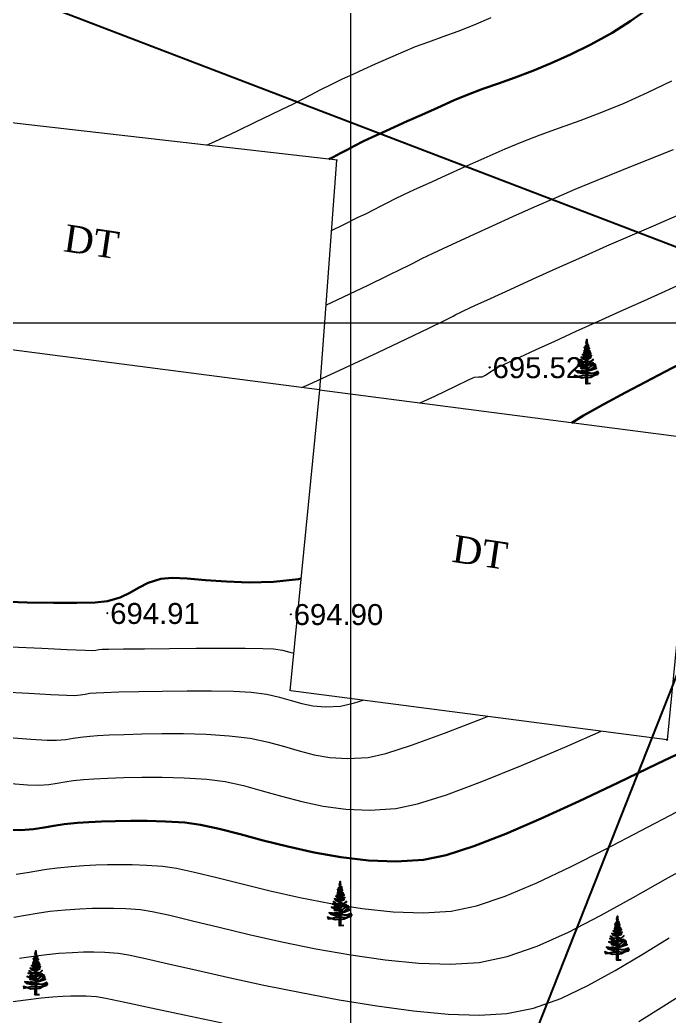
# Model space of a CAD drawing. Header units: feet. Extents: x 3381 to 1374491, y 675186 to 8751562.
# Drawn here: x 686647.54 to 686678.51, y 4376163.09 to 4376210.62 of the extents above; entities that cross this region are included whole.
import ezdxf

# ---------------------------------------------------------------- set-up
doc = ezdxf.new("R2010")
doc.units = ezdxf.units.FT
doc.header["$MEASUREMENT"] = 0
doc.header["$PDMODE"] = 34
doc.header["$PDSIZE"] = 0.01
doc.layers.get('0').update_dxf_attribs({"linetype": 'CONTINUOUS'})
for name, color, linetype in [('0_Point_Height', 2, 'CONTINUOUS'), ('0_Point_Point', 7, 'CONTINUOUS'), ('Aqaclar', 3, 'CONTINUOUS'), ('Yazilar', 7, 'CONTINUOUS')]:
    doc.layers.add(name, color=color, linetype=linetype)
for name, color, linetype, lineweight in [('ANA HORIZONTAL', 24, 'CONTINUOUS', 30), ('das tikili', 5, 'CONTINUOUS', 0), ('HORIZANTAL', 24, 'CONTINUOUS', 13), ('km setka', 170, 'CONTINUOUS', 15)]:
    doc.layers.add(name, color=color, linetype=linetype, lineweight=lineweight)
doc.styles.get("Standard").update_dxf_attribs({"font": 'arial.ttf', "height": 2.5})

msp = doc.modelspace()

# ---------------------------------------------------------------- linework, layer by layer
msp.add_lwpolyline([(686561.888, 4376144.109), (686604.888, 4376228.109), (686685.888, 4376197.109), (686653.888, 4376116.109)], close=True)
at = {"linetype": 'Continuous'}
msp.add_open_spline([(686613.86, 4376350.079), (686615.681, 4376346.609), (686621.987, 4376334.591), (686631.884, 4376316.609), (686645.879, 4376297.345), (686656.65, 4376277.147), (686667.613, 4376259.262), (686676.741, 4376241.858), (686690.156, 4376223.337), (686706.755, 4376209.048), (686718.29, 4376194.211), (686726.22, 4376183.729), (686737.538, 4376171.81), (686745.787, 4376161.118), (686750.231, 4376155.358)], degree=3, knots=[0, 0, 0, 0, 11.75951, 40.72321, 61.46233, 83.054979, 109.290717, 124.392744, 141.962718, 177.533008, 189.558821, 198.276488, 216.955448, 238.768866, 238.768866, 238.768866, 238.768866], dxfattribs=at)
at = {"layer": '0_Point_Point'}
for p in [(686669.955, 4376194.044, 695.524), (686651.71, 4376182.313, 694.915), (686660.466, 4376182.261, 694.896), (686678.416, 4376176.273)]:
    msp.add_point(p, dxfattribs=at)
at = {"layer": 'ANA HORIZONTAL', "color": 16, "lineweight": 30}
for points, elevation in [([(686662.279, 4376203.981), (686662.479, 4376204.077), (686662.829, 4376204.258), (686663.147, 4376204.427), (686663.495, 4376204.611), (686663.94, 4376204.831), (686664.348, 4376205.024), (686664.833, 4376205.251), (686665.392, 4376205.507), (686666.018, 4376205.792), (686666.708, 4376206.102), (686667.456, 4376206.436), (686668.256, 4376206.79), (686668.919, 4376207.064), (686669.626, 4376207.329), (686670.375, 4376207.597), (686671.168, 4376207.882), (686672.005, 4376208.197), (686672.887, 4376208.555), (686673.813, 4376208.969), (686674.784, 4376209.451), (686675.8, 4376210.015), (686676.697, 4376210.587), (686677.796, 4376211.355)], 697.5), ([(686673.879, 4376191.404), (686674.435, 4376191.741), (686675.432, 4376192.297), (686676.436, 4376192.843), (686677.408, 4376193.361), (686678.31, 4376193.832), (686679.101, 4376194.24)], 695), ([(686646.586, 4376182.868), (686647.887, 4376182.83), (686649.137, 4376182.805), (686650.248, 4376182.8), (686651.134, 4376182.823), (686651.711, 4376182.88), (686652.315, 4376183.054), (686652.777, 4376183.281), (686653.191, 4376183.528), (686653.652, 4376183.762), (686654.256, 4376183.951), (686654.797, 4376183.997), (686655.518, 4376183.966), (686656.391, 4376183.895), (686657.387, 4376183.82), (686658.477, 4376183.778), (686659.635, 4376183.805), (686660.831, 4376183.938), (686660.948, 4376183.964)], 695), ([(686647.044, 4376171.971), (686647.561, 4376171.958), (686648.192, 4376172.007), (686648.692, 4376172.08), (686649.148, 4376172.162), (686649.648, 4376172.24), (686650.28, 4376172.3), (686650.827, 4376172.334), (686651.431, 4376172.367), (686652.095, 4376172.393), (686652.822, 4376172.406), (686653.614, 4376172.401), (686654.476, 4376172.373), (686655.409, 4376172.316), (686656.161, 4376172.211), (686657.047, 4376172.016), (686658.049, 4376171.761), (686659.149, 4376171.47), (686660.329, 4376171.173), (686661.571, 4376170.897), (686662.858, 4376170.668), (686664.17, 4376170.514), (686665.49, 4376170.463), (686666.801, 4376170.541), (686667.872, 4376170.765), (686669.197, 4376171.192), (686670.728, 4376171.788), (686672.417, 4376172.514), (686674.216, 4376173.336), (686676.076, 4376174.215), (686677.95, 4376175.117), (686679.789, 4376176.004)], 692.5)]:
    msp.add_lwpolyline(points, dxfattribs=dict(at, elevation=elevation))
at = {"layer": 'Aqaclar', "color": 3}
for points in [[(686674.771, 4376193.267), (686674.559, 4376193.26), (686674.563, 4376193.554), (686674.355, 4376193.531), (686674.146, 4376193.606), (686673.995, 4376193.66), (686674.146, 4376193.606), (686674.02, 4376193.579), (686674.146, 4376193.606), (686674.399, 4376193.66), (686674.564, 4376193.667), (686674.563, 4376193.554), (686674.608, 4376193.559), (686674.612, 4376193.262), (686674.608, 4376193.559), (686674.785, 4376193.579), (686674.951, 4376193.673), (686675.119, 4376193.717), (686674.951, 4376193.673), (686675.145, 4376193.782), (686674.951, 4376193.673), (686674.81, 4376193.636), (686674.607, 4376193.666), (686674.608, 4376193.559), (686674.607, 4376193.666), (686674.589, 4376193.668), (686674.564, 4376193.667), (686674.566, 4376193.79), (686674.564, 4376193.79), (686674.393, 4376193.749), (686674.134, 4376193.822), (686674.393, 4376193.749), (686674.564, 4376193.79), (686674.566, 4376193.79), (686674.567, 4376193.836), (686674.557, 4376193.838), (686674.343, 4376193.887), (686674.472, 4376193.858), (686674.399, 4376193.846), (686674.071, 4376193.879), (686674.399, 4376193.846), (686674.472, 4376193.858), (686674.567, 4376193.872), (686674.567, 4376193.836), (686674.567, 4376193.872), (686674.604, 4376193.878), (686674.607, 4376193.666), (686674.605, 4376193.79), (686674.608, 4376193.79), (686674.911, 4376193.757), (686675.113, 4376193.846), (686674.911, 4376193.757), (686674.605, 4376193.79), (686674.604, 4376193.878), (686674.715, 4376193.895), (686675.012, 4376194.106), (686674.75, 4376193.92), (686674.772, 4376193.911), (686675.056, 4376194.008), (686674.772, 4376193.911), (686674.665, 4376193.952), (686674.603, 4376193.961), (686674.604, 4376193.878), (686674.603, 4376193.961), (686674.568, 4376193.967), (686674.567, 4376193.872), (686674.568, 4376193.967), (686674.305, 4376194.008), (686674.568, 4376193.967), (686674.569, 4376194.016), (686674.5, 4376194.016), (686674.178, 4376194.138), (686674.5, 4376194.016), (686674.569, 4376194.016), (686674.57, 4376194.119), (686674.481, 4376194.081), (686674.273, 4376194.13), (686674.481, 4376194.081), (686674.601, 4376194.132), (686674.603, 4376194.016), (686674.569, 4376194.016), (686674.603, 4376194.016), (686674.603, 4376193.961), (686674.603, 4376194.016), (686674.684, 4376194.016), (686674.882, 4376194.149), (686674.974, 4376194.211), (686674.882, 4376194.149), (686674.905, 4376194.146), (686674.999, 4376194.162), (686674.905, 4376194.146), (686674.747, 4376194.17), (686674.719, 4376194.183), (686674.601, 4376194.132), (686674.719, 4376194.183), (686674.898, 4376194.259), (686674.719, 4376194.183), (686674.658, 4376194.211), (686674.766, 4376194.235), (686674.658, 4376194.211), (686674.589, 4376194.243), (686674.6, 4376194.238), (686674.6, 4376194.198), (686674.658, 4376194.211), (686674.6, 4376194.198), (686674.601, 4376194.132), (686674.6, 4376194.198), (686674.571, 4376194.192), (686674.57, 4376194.119), (686674.571, 4376194.192), (686674.475, 4376194.17), (686674.298, 4376194.178), (686674.475, 4376194.17), (686674.571, 4376194.192), (686674.572, 4376194.283), (686674.627, 4376194.276), (686674.599, 4376194.279), (686674.6, 4376194.238), (686674.599, 4376194.279), (686674.572, 4376194.283), (686674.399, 4376194.308), (686674.267, 4376194.413), (686674.399, 4376194.308), (686674.463, 4376194.299), (686674.399, 4376194.259), (686674.229, 4376194.3), (686674.399, 4376194.259), (686674.463, 4376194.299), (686674.573, 4376194.367), (686674.572, 4376194.283), (686674.599, 4376194.279), (686674.599, 4376194.343), (686674.759, 4376194.3), (686674.898, 4376194.421), (686674.759, 4376194.3), (686674.599, 4376194.343), (686674.597, 4376194.424), (686674.785, 4376194.51), (686674.557, 4376194.405), (686674.374, 4376194.47), (686674.557, 4376194.405), (686674.574, 4376194.413), (686674.573, 4376194.367), (686674.575, 4376194.525), (686674.557, 4376194.519), (686674.469, 4376194.51), (686674.324, 4376194.535), (686674.469, 4376194.51), (686674.557, 4376194.519), (686674.575, 4376194.525), (686674.596, 4376194.532), (686674.597, 4376194.424), (686674.596, 4376194.532), (686674.816, 4376194.608), (686674.71, 4376194.571), (686674.785, 4376194.567), (686674.633, 4376194.575), (686674.519, 4376194.632), (686674.576, 4376194.604), (686674.575, 4376194.525), (686674.596, 4376194.532), (686674.595, 4376194.626), (686674.469, 4376194.591), (686674.38, 4376194.664), (686674.469, 4376194.591), (686674.576, 4376194.621), (686674.576, 4376194.604), (686674.576, 4376194.621), (686674.677, 4376194.648), (686674.778, 4376194.729), (686674.677, 4376194.648), (686674.595, 4376194.626), (686674.594, 4376194.667), (686674.627, 4376194.664), (686674.753, 4376194.778), (686674.627, 4376194.664), (686674.594, 4376194.667), (686674.577, 4376194.669), (686674.576, 4376194.621), (686674.577, 4376194.669), (686674.437, 4376194.68), (686674.577, 4376194.669), (686674.577, 4376194.684), (686674.45, 4376194.77), (686674.577, 4376194.684), (686674.579, 4376194.796), (686674.583, 4376194.794), (686674.469, 4376194.842), (686674.583, 4376194.794), (686674.69, 4376194.859), (686674.593, 4376194.8), (686674.594, 4376194.667), (686674.594, 4376194.734), (686674.734, 4376194.826), (686674.594, 4376194.734), (686674.592, 4376194.87), (686674.652, 4376194.883), (686674.709, 4376194.948), (686674.652, 4376194.883), (686674.592, 4376194.87), (686674.579, 4376194.867), (686674.579, 4376194.796), (686674.579, 4376194.867), (686674.538, 4376194.859), (686674.488, 4376194.923), (686674.538, 4376194.859), (686674.579, 4376194.867), (686674.581, 4376194.961), (686674.469, 4376194.988), (686674.601, 4376194.956), (686674.69, 4376195.004), (686674.601, 4376194.956), (686674.591, 4376194.958), (686674.592, 4376194.87), (686674.591, 4376194.958), (686674.59, 4376195.003), (686674.671, 4376195.045), (686674.59, 4376195.003), (686674.589, 4376195.075), (686674.62, 4376195.069), (686674.589, 4376195.075), (686674.538, 4376195.085), (686674.582, 4376195.077), (686674.581, 4376194.961), (686674.581, 4376195.005), (686674.538, 4376195.012), (686674.581, 4376195.005), (686674.582, 4376195.035), (686674.507, 4376195.061), (686674.582, 4376195.035), (686674.582, 4376195.077), (686674.583, 4376195.116), (686674.557, 4376195.126), (686674.589, 4376195.114), (686674.62, 4376195.102), (686674.646, 4376195.069), (686674.632, 4376195.086), (686674.665, 4376195.11), (686674.62, 4376195.077), (686674.632, 4376195.086), (686674.62, 4376195.102), (686674.589, 4376195.114), (686674.589, 4376195.075), (686674.589, 4376195.114), (686674.588, 4376195.176), (686674.627, 4376195.207), (686674.593, 4376195.18), (686674.614, 4376195.166), (686674.593, 4376195.18), (686674.583, 4376195.186), (686674.538, 4376195.215), (686674.583, 4376195.186), (686674.584, 4376195.246), (686674.557, 4376195.28), (686674.584, 4376195.246), (686674.586, 4376195.368), (686674.588, 4376195.183), (686674.588, 4376195.176), (686674.588, 4376195.183), (686674.583, 4376195.186), (686674.583, 4376195.172), (686674.588, 4376195.176), (686674.576, 4376195.166), (686674.583, 4376195.172), (686674.583, 4376195.116)], [(686662.997, 4376167.407), (686662.786, 4376167.4), (686662.789, 4376167.694), (686662.581, 4376167.671), (686662.372, 4376167.746), (686662.221, 4376167.8), (686662.372, 4376167.746), (686662.247, 4376167.719), (686662.372, 4376167.746), (686662.626, 4376167.8), (686662.791, 4376167.807), (686662.789, 4376167.694), (686662.835, 4376167.699), (686662.838, 4376167.402), (686662.835, 4376167.699), (686663.011, 4376167.719), (686663.178, 4376167.813), (686663.346, 4376167.857), (686663.178, 4376167.813), (686663.371, 4376167.922), (686663.178, 4376167.813), (686663.036, 4376167.776), (686662.833, 4376167.806), (686662.835, 4376167.699), (686662.833, 4376167.806), (686662.815, 4376167.808), (686662.791, 4376167.807), (686662.792, 4376167.93), (686662.79, 4376167.93), (686662.619, 4376167.889), (686662.36, 4376167.962), (686662.619, 4376167.889), (686662.79, 4376167.93), (686662.792, 4376167.93), (686662.793, 4376167.976), (686662.784, 4376167.978), (686662.569, 4376168.027), (686662.698, 4376167.998), (686662.626, 4376167.987), (686662.297, 4376168.019), (686662.626, 4376167.987), (686662.698, 4376167.998), (686662.793, 4376168.012), (686662.793, 4376167.976), (686662.793, 4376168.012), (686662.831, 4376168.018), (686662.833, 4376167.806), (686662.832, 4376167.93), (686662.834, 4376167.93), (686663.137, 4376167.897), (686663.339, 4376167.987), (686663.137, 4376167.897), (686662.832, 4376167.93), (686662.831, 4376168.018), (686662.942, 4376168.035), (686663.238, 4376168.246), (686662.976, 4376168.06), (686662.998, 4376168.051), (686663.283, 4376168.148), (686662.998, 4376168.051), (686662.891, 4376168.092), (686662.83, 4376168.101), (686662.831, 4376168.018), (686662.83, 4376168.101), (686662.795, 4376168.107), (686662.793, 4376168.012), (686662.795, 4376168.107), (686662.531, 4376168.148), (686662.795, 4376168.107), (686662.795, 4376168.157), (686662.727, 4376168.157), (686662.405, 4376168.278), (686662.727, 4376168.157), (686662.795, 4376168.157), (686662.796, 4376168.259), (686662.708, 4376168.221), (686662.499, 4376168.27), (686662.708, 4376168.221), (686662.828, 4376168.273), (686662.829, 4376168.157), (686662.795, 4376168.157), (686662.829, 4376168.157), (686662.83, 4376168.101), (686662.829, 4376168.157), (686662.91, 4376168.157), (686663.109, 4376168.29), (686663.201, 4376168.351), (686663.109, 4376168.29), (686663.131, 4376168.286), (686663.226, 4376168.302), (686663.131, 4376168.286), (686662.973, 4376168.31), (686662.946, 4376168.323), (686662.828, 4376168.273), (686662.946, 4376168.323), (686663.125, 4376168.4), (686662.946, 4376168.323), (686662.885, 4376168.351), (686662.992, 4376168.375), (686662.885, 4376168.351), (686662.815, 4376168.383), (686662.826, 4376168.378), (686662.827, 4376168.338), (686662.885, 4376168.351), (686662.827, 4376168.338), (686662.828, 4376168.273), (686662.827, 4376168.338), (686662.797, 4376168.332), (686662.796, 4376168.259), (686662.797, 4376168.332), (686662.702, 4376168.31), (686662.525, 4376168.319), (686662.702, 4376168.31), (686662.797, 4376168.332), (686662.798, 4376168.424), (686662.853, 4376168.416), (686662.826, 4376168.42), (686662.826, 4376168.378), (686662.826, 4376168.42), (686662.798, 4376168.424), (686662.626, 4376168.448), (686662.493, 4376168.553), (686662.626, 4376168.448), (686662.69, 4376168.439), (686662.626, 4376168.4), (686662.455, 4376168.44), (686662.626, 4376168.4), (686662.69, 4376168.439), (686662.8, 4376168.507), (686662.798, 4376168.424), (686662.826, 4376168.42), (686662.825, 4376168.483), (686662.986, 4376168.44), (686663.125, 4376168.561), (686662.986, 4376168.44), (686662.825, 4376168.483), (686662.824, 4376168.564), (686663.011, 4376168.651), (686662.784, 4376168.545), (686662.6, 4376168.61), (686662.784, 4376168.545), (686662.8, 4376168.553), (686662.8, 4376168.507), (686662.802, 4376168.665), (686662.784, 4376168.659), (686662.695, 4376168.651), (686662.55, 4376168.675), (686662.695, 4376168.651), (686662.784, 4376168.659), (686662.802, 4376168.665), (686662.823, 4376168.672), (686662.824, 4376168.564), (686662.823, 4376168.672), (686663.043, 4376168.748), (686662.936, 4376168.711), (686663.011, 4376168.707), (686662.859, 4376168.715), (686662.746, 4376168.772), (686662.803, 4376168.744), (686662.802, 4376168.665), (686662.823, 4376168.672), (686662.821, 4376168.766), (686662.695, 4376168.732), (686662.607, 4376168.804), (686662.695, 4376168.732), (686662.803, 4376168.761), (686662.803, 4376168.744), (686662.803, 4376168.761), (686662.904, 4376168.788), (686663.005, 4376168.869), (686662.904, 4376168.788), (686662.821, 4376168.766), (686662.821, 4376168.807), (686662.853, 4376168.804), (686662.979, 4376168.918), (686662.853, 4376168.804), (686662.821, 4376168.807), (686662.803, 4376168.809), (686662.803, 4376168.761), (686662.803, 4376168.809), (686662.664, 4376168.821), (686662.803, 4376168.809), (686662.803, 4376168.824), (686662.676, 4376168.91), (686662.803, 4376168.824), (686662.805, 4376168.936), (686662.809, 4376168.934), (686662.695, 4376168.983), (686662.809, 4376168.934), (686662.916, 4376168.999), (686662.819, 4376168.94), (686662.821, 4376168.807), (686662.82, 4376168.874), (686662.96, 4376168.966), (686662.82, 4376168.874), (686662.818, 4376169.01), (686662.878, 4376169.023), (686662.935, 4376169.088), (686662.878, 4376169.023), (686662.818, 4376169.01), (686662.806, 4376169.008), (686662.805, 4376168.936), (686662.806, 4376169.008), (686662.765, 4376168.999), (686662.714, 4376169.064), (686662.765, 4376168.999), (686662.806, 4376169.008), (686662.807, 4376169.101), (686662.695, 4376169.128), (686662.828, 4376169.096), (686662.916, 4376169.145), (686662.828, 4376169.096), (686662.817, 4376169.099), (686662.818, 4376169.01), (686662.817, 4376169.099), (686662.817, 4376169.143), (686662.897, 4376169.185), (686662.817, 4376169.143), (686662.816, 4376169.215), (686662.847, 4376169.209), (686662.816, 4376169.215), (686662.765, 4376169.226), (686662.808, 4376169.217), (686662.807, 4376169.101), (686662.808, 4376169.145), (686662.765, 4376169.153), (686662.808, 4376169.145), (686662.808, 4376169.175), (686662.733, 4376169.201), (686662.808, 4376169.175), (686662.808, 4376169.217), (686662.809, 4376169.256), (686662.784, 4376169.266), (686662.815, 4376169.254), (686662.847, 4376169.242), (686662.872, 4376169.209), (686662.859, 4376169.226), (686662.891, 4376169.25), (686662.847, 4376169.217), (686662.859, 4376169.226), (686662.847, 4376169.242), (686662.815, 4376169.254), (686662.816, 4376169.215), (686662.815, 4376169.254), (686662.814, 4376169.316), (686662.853, 4376169.347), (686662.819, 4376169.32), (686662.84, 4376169.307), (686662.819, 4376169.32), (686662.81, 4376169.326), (686662.765, 4376169.355), (686662.81, 4376169.326), (686662.811, 4376169.386), (686662.784, 4376169.42), (686662.811, 4376169.386), (686662.812, 4376169.509), (686662.814, 4376169.323), (686662.814, 4376169.316), (686662.814, 4376169.323), (686662.81, 4376169.326), (686662.81, 4376169.312), (686662.814, 4376169.316), (686662.803, 4376169.307), (686662.81, 4376169.312), (686662.809, 4376169.256)], [(686676.23, 4376165.755), (686676.019, 4376165.748), (686676.022, 4376166.042), (686675.814, 4376166.019), (686675.605, 4376166.094), (686675.454, 4376166.148), (686675.605, 4376166.094), (686675.48, 4376166.067), (686675.605, 4376166.094), (686675.859, 4376166.148), (686676.024, 4376166.155), (686676.022, 4376166.042), (686676.068, 4376166.047), (686676.071, 4376165.75), (686676.068, 4376166.047), (686676.244, 4376166.067), (686676.411, 4376166.161), (686676.579, 4376166.205), (686676.411, 4376166.161), (686676.604, 4376166.27), (686676.411, 4376166.161), (686676.269, 4376166.124), (686676.066, 4376166.154), (686676.068, 4376166.047), (686676.066, 4376166.154), (686676.048, 4376166.156), (686676.024, 4376166.155), (686676.025, 4376166.278), (686676.023, 4376166.278), (686675.852, 4376166.237), (686675.593, 4376166.31), (686675.852, 4376166.237), (686676.023, 4376166.278), (686676.025, 4376166.278), (686676.026, 4376166.324), (686676.017, 4376166.326), (686675.802, 4376166.375), (686675.931, 4376166.346), (686675.859, 4376166.334), (686675.53, 4376166.367), (686675.859, 4376166.334), (686675.931, 4376166.346), (686676.026, 4376166.36), (686676.026, 4376166.324), (686676.026, 4376166.36), (686676.064, 4376166.366), (686676.066, 4376166.154), (686676.065, 4376166.278), (686676.067, 4376166.278), (686676.37, 4376166.245), (686676.572, 4376166.334), (686676.37, 4376166.245), (686676.065, 4376166.278), (686676.064, 4376166.366), (686676.174, 4376166.383), (686676.471, 4376166.594), (686676.209, 4376166.408), (686676.231, 4376166.399), (686676.516, 4376166.496), (686676.231, 4376166.399), (686676.124, 4376166.44), (686676.063, 4376166.449), (686676.064, 4376166.366), (686676.063, 4376166.449), (686676.027, 4376166.455), (686676.026, 4376166.36), (686676.027, 4376166.455), (686675.764, 4376166.496), (686676.027, 4376166.455), (686676.028, 4376166.505), (686675.96, 4376166.505), (686675.638, 4376166.626), (686675.96, 4376166.505), (686676.028, 4376166.505), (686676.029, 4376166.607), (686675.941, 4376166.569), (686675.732, 4376166.618), (686675.941, 4376166.569), (686676.06, 4376166.62), (686676.062, 4376166.505), (686676.028, 4376166.505), (686676.062, 4376166.505), (686676.063, 4376166.449), (686676.062, 4376166.505), (686676.143, 4376166.505), (686676.342, 4376166.637), (686676.433, 4376166.699), (686676.342, 4376166.637), (686676.364, 4376166.634), (686676.459, 4376166.65), (686676.364, 4376166.634), (686676.206, 4376166.658), (686676.179, 4376166.671), (686676.06, 4376166.62), (686676.179, 4376166.671), (686676.358, 4376166.747), (686676.179, 4376166.671), (686676.118, 4376166.699), (686676.225, 4376166.723), (686676.118, 4376166.699), (686676.048, 4376166.731), (686676.059, 4376166.726), (686676.06, 4376166.686), (686676.118, 4376166.699), (686676.06, 4376166.686), (686676.06, 4376166.62), (686676.06, 4376166.686), (686676.03, 4376166.68), (686676.029, 4376166.607), (686676.03, 4376166.68), (686675.934, 4376166.658), (686675.758, 4376166.666), (686675.934, 4376166.658), (686676.03, 4376166.68), (686676.031, 4376166.771), (686676.086, 4376166.764), (686676.059, 4376166.768), (686676.059, 4376166.726), (686676.059, 4376166.768), (686676.031, 4376166.771), (686675.859, 4376166.796), (686675.726, 4376166.901), (686675.859, 4376166.796), (686675.923, 4376166.787), (686675.859, 4376166.747), (686675.688, 4376166.788), (686675.859, 4376166.747), (686675.923, 4376166.787), (686676.032, 4376166.855), (686676.031, 4376166.771), (686676.059, 4376166.768), (686676.058, 4376166.831), (686676.219, 4376166.788), (686676.358, 4376166.909), (686676.219, 4376166.788), (686676.058, 4376166.831), (686676.057, 4376166.912), (686676.244, 4376166.998), (686676.017, 4376166.893), (686675.833, 4376166.958), (686676.017, 4376166.893), (686676.033, 4376166.901), (686676.032, 4376166.855), (686676.034, 4376167.013), (686676.017, 4376167.007), (686675.928, 4376166.998), (686675.783, 4376167.023), (686675.928, 4376166.998), (686676.017, 4376167.007), (686676.034, 4376167.013), (686676.055, 4376167.02), (686676.057, 4376166.912), (686676.055, 4376167.02), (686676.276, 4376167.096), (686676.169, 4376167.059), (686676.244, 4376167.055), (686676.092, 4376167.063), (686675.979, 4376167.12), (686676.036, 4376167.092), (686676.034, 4376167.013), (686676.055, 4376167.02), (686676.054, 4376167.114), (686675.928, 4376167.079), (686675.84, 4376167.152), (686675.928, 4376167.079), (686676.036, 4376167.109), (686676.036, 4376167.092), (686676.036, 4376167.109), (686676.137, 4376167.136), (686676.238, 4376167.217), (686676.137, 4376167.136), (686676.054, 4376167.114), (686676.054, 4376167.155), (686676.086, 4376167.152), (686676.212, 4376167.266), (686676.086, 4376167.152), (686676.054, 4376167.155), (686676.036, 4376167.157), (686676.036, 4376167.109), (686676.036, 4376167.157), (686675.897, 4376167.169), (686676.036, 4376167.157), (686676.036, 4376167.172), (686675.909, 4376167.258), (686676.036, 4376167.172), (686676.038, 4376167.284), (686676.042, 4376167.282), (686675.928, 4376167.331), (686676.042, 4376167.282), (686676.149, 4376167.347), (686676.052, 4376167.288), (686676.054, 4376167.155), (686676.053, 4376167.222), (686676.193, 4376167.314), (686676.053, 4376167.222), (686676.051, 4376167.358), (686676.111, 4376167.371), (686676.168, 4376167.436), (686676.111, 4376167.371), (686676.051, 4376167.358), (686676.039, 4376167.355), (686676.038, 4376167.284), (686676.039, 4376167.355), (686675.998, 4376167.347), (686675.947, 4376167.411), (686675.998, 4376167.347), (686676.039, 4376167.355), (686676.04, 4376167.449), (686675.928, 4376167.476), (686676.061, 4376167.444), (686676.149, 4376167.492), (686676.061, 4376167.444), (686676.05, 4376167.446), (686676.051, 4376167.358), (686676.05, 4376167.446), (686676.05, 4376167.491), (686676.13, 4376167.533), (686676.05, 4376167.491), (686676.049, 4376167.563), (686676.08, 4376167.557), (686676.049, 4376167.563), (686675.998, 4376167.573), (686676.041, 4376167.565), (686676.04, 4376167.449), (686676.04, 4376167.493), (686675.998, 4376167.501), (686676.04, 4376167.493), (686676.041, 4376167.523), (686675.966, 4376167.549), (686676.041, 4376167.523), (686676.041, 4376167.565), (686676.042, 4376167.604), (686676.017, 4376167.614), (686676.048, 4376167.602), (686676.08, 4376167.59), (686676.105, 4376167.557), (686676.092, 4376167.574), (686676.124, 4376167.598), (686676.08, 4376167.565), (686676.092, 4376167.574), (686676.08, 4376167.59), (686676.048, 4376167.602), (686676.049, 4376167.563), (686676.048, 4376167.602), (686676.047, 4376167.664), (686676.086, 4376167.695), (686676.052, 4376167.668), (686676.073, 4376167.654), (686676.052, 4376167.668), (686676.043, 4376167.674), (686675.998, 4376167.703), (686676.043, 4376167.674), (686676.043, 4376167.734), (686676.017, 4376167.768), (686676.043, 4376167.734), (686676.045, 4376167.857), (686676.047, 4376167.671), (686676.047, 4376167.664), (686676.047, 4376167.671), (686676.043, 4376167.674), (686676.043, 4376167.66), (686676.047, 4376167.664), (686676.036, 4376167.654), (686676.043, 4376167.66), (686676.042, 4376167.604)], [(686648.478, 4376164.103), (686648.266, 4376164.096), (686648.27, 4376164.39), (686648.062, 4376164.367), (686647.853, 4376164.442), (686647.702, 4376164.496), (686647.853, 4376164.442), (686647.727, 4376164.415), (686647.853, 4376164.442), (686648.106, 4376164.496), (686648.271, 4376164.503), (686648.27, 4376164.39), (686648.315, 4376164.395), (686648.319, 4376164.098), (686648.315, 4376164.395), (686648.492, 4376164.415), (686648.658, 4376164.509), (686648.826, 4376164.553), (686648.658, 4376164.509), (686648.852, 4376164.618), (686648.658, 4376164.509), (686648.517, 4376164.472), (686648.314, 4376164.502), (686648.315, 4376164.395), (686648.314, 4376164.502), (686648.296, 4376164.504), (686648.271, 4376164.503), (686648.273, 4376164.626), (686648.271, 4376164.626), (686648.1, 4376164.585), (686647.841, 4376164.658), (686648.1, 4376164.585), (686648.271, 4376164.626), (686648.273, 4376164.626), (686648.274, 4376164.672), (686648.264, 4376164.674), (686648.05, 4376164.723), (686648.179, 4376164.694), (686648.106, 4376164.682), (686647.778, 4376164.715), (686648.106, 4376164.682), (686648.179, 4376164.694), (686648.274, 4376164.708), (686648.274, 4376164.672), (686648.274, 4376164.708), (686648.311, 4376164.714), (686648.314, 4376164.502), (686648.312, 4376164.626), (686648.315, 4376164.626), (686648.618, 4376164.593), (686648.82, 4376164.682), (686648.618, 4376164.593), (686648.312, 4376164.626), (686648.311, 4376164.714), (686648.422, 4376164.731), (686648.719, 4376164.942), (686648.457, 4376164.756), (686648.479, 4376164.747), (686648.763, 4376164.844), (686648.479, 4376164.747), (686648.372, 4376164.788), (686648.31, 4376164.797), (686648.311, 4376164.714), (686648.31, 4376164.797), (686648.275, 4376164.803), (686648.274, 4376164.708), (686648.275, 4376164.803), (686648.012, 4376164.844), (686648.275, 4376164.803), (686648.276, 4376164.852), (686648.207, 4376164.852), (686647.885, 4376164.974), (686648.207, 4376164.852), (686648.276, 4376164.852), (686648.277, 4376164.955), (686648.188, 4376164.917), (686647.98, 4376164.966), (686648.188, 4376164.917), (686648.308, 4376164.968), (686648.31, 4376164.852), (686648.276, 4376164.852), (686648.31, 4376164.852), (686648.31, 4376164.797), (686648.31, 4376164.852), (686648.391, 4376164.852), (686648.589, 4376164.985), (686648.681, 4376165.047), (686648.589, 4376164.985), (686648.612, 4376164.982), (686648.706, 4376164.998), (686648.612, 4376164.982), (686648.454, 4376165.006), (686648.426, 4376165.019), (686648.308, 4376164.968), (686648.426, 4376165.019), (686648.605, 4376165.095), (686648.426, 4376165.019), (686648.365, 4376165.047), (686648.473, 4376165.071), (686648.365, 4376165.047), (686648.296, 4376165.079), (686648.307, 4376165.074), (686648.307, 4376165.034), (686648.365, 4376165.047), (686648.307, 4376165.034), (686648.308, 4376164.968), (686648.307, 4376165.034), (686648.278, 4376165.028), (686648.277, 4376164.955), (686648.278, 4376165.028), (686648.182, 4376165.006), (686648.005, 4376165.014), (686648.182, 4376165.006), (686648.278, 4376165.028), (686648.279, 4376165.119), (686648.334, 4376165.112), (686648.306, 4376165.116), (686648.307, 4376165.074), (686648.306, 4376165.116), (686648.279, 4376165.119), (686648.106, 4376165.144), (686647.974, 4376165.249), (686648.106, 4376165.144), (686648.17, 4376165.135), (686648.106, 4376165.095), (686647.936, 4376165.136), (686648.106, 4376165.095), (686648.17, 4376165.135), (686648.28, 4376165.203), (686648.279, 4376165.119), (686648.306, 4376165.116), (686648.306, 4376165.179), (686648.466, 4376165.136), (686648.605, 4376165.257), (686648.466, 4376165.136), (686648.306, 4376165.179), (686648.304, 4376165.26), (686648.492, 4376165.346), (686648.264, 4376165.241), (686648.081, 4376165.306), (686648.264, 4376165.241), (686648.281, 4376165.249), (686648.28, 4376165.203), (686648.282, 4376165.361), (686648.264, 4376165.355), (686648.176, 4376165.346), (686648.031, 4376165.371), (686648.176, 4376165.346), (686648.264, 4376165.355), (686648.282, 4376165.361), (686648.303, 4376165.368), (686648.304, 4376165.26), (686648.303, 4376165.368), (686648.523, 4376165.444), (686648.417, 4376165.407), (686648.492, 4376165.403), (686648.34, 4376165.411), (686648.226, 4376165.468), (686648.283, 4376165.44), (686648.282, 4376165.361), (686648.303, 4376165.368), (686648.302, 4376165.462), (686648.176, 4376165.427), (686648.087, 4376165.5), (686648.176, 4376165.427), (686648.283, 4376165.457), (686648.283, 4376165.44), (686648.283, 4376165.457), (686648.384, 4376165.484), (686648.485, 4376165.565), (686648.384, 4376165.484), (686648.302, 4376165.462), (686648.301, 4376165.503), (686648.334, 4376165.5), (686648.46, 4376165.614), (686648.334, 4376165.5), (686648.301, 4376165.503), (686648.284, 4376165.505), (686648.283, 4376165.457), (686648.284, 4376165.505), (686648.144, 4376165.517), (686648.284, 4376165.505), (686648.284, 4376165.52), (686648.157, 4376165.606), (686648.284, 4376165.52), (686648.286, 4376165.632), (686648.29, 4376165.63), (686648.176, 4376165.678), (686648.29, 4376165.63), (686648.397, 4376165.695), (686648.3, 4376165.636), (686648.301, 4376165.503), (686648.301, 4376165.57), (686648.441, 4376165.662), (686648.301, 4376165.57), (686648.299, 4376165.706), (686648.359, 4376165.719), (686648.416, 4376165.784), (686648.359, 4376165.719), (686648.299, 4376165.706), (686648.286, 4376165.703), (686648.286, 4376165.632), (686648.286, 4376165.703), (686648.245, 4376165.695), (686648.195, 4376165.759), (686648.245, 4376165.695), (686648.286, 4376165.703), (686648.288, 4376165.797), (686648.176, 4376165.824), (686648.308, 4376165.792), (686648.397, 4376165.84), (686648.308, 4376165.792), (686648.298, 4376165.794), (686648.299, 4376165.706), (686648.298, 4376165.794), (686648.297, 4376165.839), (686648.378, 4376165.881), (686648.297, 4376165.839), (686648.296, 4376165.911), (686648.327, 4376165.905), (686648.296, 4376165.911), (686648.245, 4376165.921), (686648.289, 4376165.913), (686648.288, 4376165.797), (686648.288, 4376165.841), (686648.245, 4376165.849), (686648.288, 4376165.841), (686648.289, 4376165.871), (686648.214, 4376165.897), (686648.289, 4376165.871), (686648.289, 4376165.913), (686648.29, 4376165.952), (686648.264, 4376165.962), (686648.296, 4376165.95), (686648.327, 4376165.938), (686648.353, 4376165.905), (686648.339, 4376165.922), (686648.372, 4376165.946), (686648.327, 4376165.913), (686648.339, 4376165.922), (686648.327, 4376165.938), (686648.296, 4376165.95), (686648.296, 4376165.911), (686648.296, 4376165.95), (686648.295, 4376166.012), (686648.334, 4376166.043), (686648.3, 4376166.016), (686648.321, 4376166.002), (686648.3, 4376166.016), (686648.29, 4376166.022), (686648.245, 4376166.051), (686648.29, 4376166.022), (686648.291, 4376166.082), (686648.264, 4376166.116), (686648.291, 4376166.082), (686648.293, 4376166.205), (686648.295, 4376166.019), (686648.295, 4376166.012), (686648.295, 4376166.019), (686648.29, 4376166.022), (686648.29, 4376166.008), (686648.295, 4376166.012), (686648.283, 4376166.002), (686648.29, 4376166.008), (686648.29, 4376165.952)]]:
    msp.add_lwpolyline(points, dxfattribs=at)
at = {"layer": 'das tikili', "color": 0, "lineweight": 20}
for p, q in [((686661.829, 4376192.971), (686660.424, 4376178.612)), ((686661.829, 4376192.971), (686679.781, 4376190.637)), ((686679.821, 4376190.632), (686678.416, 4376176.273))]:
    msp.add_line(p, q, dxfattribs=at)
for points in [[(686662.691, 4376203.934), (686640.725, 4376206.439)], [(686662.651, 4376203.939), (686661.829, 4376192.971), (686639.638, 4376195.857)], [(686678.416, 4376176.273), (686660.464, 4376178.607)]]:
    msp.add_lwpolyline(points, dxfattribs=at)
at = {"layer": 'HORIZANTAL', "color": 16, "linetype": 'Continuous', "lineweight": 20}
for points, elevation in [([(686656.444, 4376204.647), (686656.844, 4376204.828), (686657.882, 4376205.316), (686658.796, 4376205.755), (686659.53, 4376206.11), (686660.027, 4376206.347), (686660.587, 4376206.616), (686661.026, 4376206.842), (686661.424, 4376207.055), (686661.861, 4376207.284), (686662.418, 4376207.56), (686662.937, 4376207.807), (686663.44, 4376208.041), (686663.953, 4376208.275), (686664.504, 4376208.522), (686665.119, 4376208.795), (686665.824, 4376209.106), (686666.416, 4376209.349), (686667.05, 4376209.584), (686667.727, 4376209.826), (686668.449, 4376210.089), (686669.214, 4376210.389), (686670.024, 4376210.74)], 698), ([(686662.399, 4376200.583), (686662.99, 4376200.869), (686663.678, 4376201.205), (686664.037, 4376201.378), (686664.441, 4376201.574), (686664.751, 4376201.737), (686665.06, 4376201.901), (686665.462, 4376202.101), (686665.83, 4376202.276), (686666.37, 4376202.526), (686667.053, 4376202.841), (686667.853, 4376203.205), (686668.744, 4376203.608), (686669.698, 4376204.035), (686670.688, 4376204.474), (686671.497, 4376204.809), (686672.367, 4376205.138), (686673.293, 4376205.474), (686674.273, 4376205.83), (686675.301, 4376206.22), (686676.374, 4376206.657), (686677.488, 4376207.154), (686678.638, 4376207.723)], 697), ([(686662.132, 4376197.011), (686662.971, 4376197.406), (686664.151, 4376197.972), (686665.093, 4376198.43), (686665.742, 4376198.748), (686666.041, 4376198.894), (686666.309, 4376199.023), (686666.514, 4376199.131), (686666.718, 4376199.239), (686666.984, 4376199.372), (686667.257, 4376199.501), (686667.736, 4376199.723), (686668.389, 4376200.024), (686669.184, 4376200.388), (686670.087, 4376200.799), (686671.065, 4376201.242), (686672.087, 4376201.699), (686673.12, 4376202.157), (686674.029, 4376202.546), (686675.087, 4376202.98), (686676.252, 4376203.45), (686677.48, 4376203.942), (686678.731, 4376204.446)], 696.5), ([(686660.982, 4376193.081), (686661.325, 4376193.234), (686663.048, 4376194.024), (686664.622, 4376194.761), (686665.977, 4376195.406), (686667.046, 4376195.922), (686667.759, 4376196.269), (686668.046, 4376196.409), (686668.212, 4376196.491), (686668.341, 4376196.56), (686668.506, 4376196.643), (686668.739, 4376196.752), (686669.252, 4376196.989), (686669.997, 4376197.333), (686670.927, 4376197.759), (686671.995, 4376198.246), (686673.153, 4376198.77), (686674.355, 4376199.31), (686675.551, 4376199.841), (686676.545, 4376200.275), (686677.767, 4376200.802), (686679.148, 4376201.395)], 696), ([(686666.642, 4376192.345), (686667.332, 4376192.674), (686668.327, 4376193.151), (686668.981, 4376193.465), (686669.236, 4376193.582), (686669.416, 4376193.584), (686669.592, 4376193.594), (686669.759, 4376193.677), (686669.955, 4376193.808), (686670.16, 4376193.939), (686670.324, 4376194.031), (686670.456, 4376194.101), (686670.625, 4376194.184), (686670.86, 4376194.294), (686671.385, 4376194.536), (686672.138, 4376194.881), (686673.057, 4376195.301), (686674.08, 4376195.767), (686675.146, 4376196.251), (686676.193, 4376196.724), (686677.159, 4376197.158), (686677.983, 4376197.524), (686678.879, 4376197.93)], 695.5), ([(686647.101, 4376180.701), (686648.576, 4376180.636), (686649.798, 4376180.582), (686650.646, 4376180.546), (686650.997, 4376180.534), (686651.164, 4376180.55), (686651.297, 4376180.573), (686651.464, 4376180.593), (686651.771, 4376180.599), (686652.482, 4376180.608), (686653.487, 4376180.619), (686654.678, 4376180.629), (686655.947, 4376180.638), (686657.185, 4376180.642), (686658.284, 4376180.642), (686659.135, 4376180.634), (686659.63, 4376180.618), (686660.071, 4376180.553), (686660.423, 4376180.459), (686660.6, 4376180.409)], 694.5), ([(686646.709, 4376178.562), (686647.966, 4376178.494), (686649.019, 4376178.438), (686649.774, 4376178.4), (686650.138, 4376178.39), (686650.428, 4376178.415), (686650.653, 4376178.451), (686650.878, 4376178.49), (686651.168, 4376178.519), (686651.54, 4376178.535), (686652.252, 4376178.556), (686653.212, 4376178.578), (686654.33, 4376178.596), (686655.516, 4376178.606), (686656.679, 4376178.604), (686657.729, 4376178.584), (686658.575, 4376178.542), (686659.314, 4376178.449), (686659.931, 4376178.31), (686660.474, 4376178.153), (686660.988, 4376178.004), (686661.522, 4376177.891), (686662.122, 4376177.84), (686662.835, 4376177.878), (686663.509, 4376178.028), (686663.919, 4376178.158)], 694), ([(686647.024, 4376176.375), (686648.059, 4376176.305), (686648.841, 4376176.258), (686649.279, 4376176.246), (686649.727, 4376176.284), (686650.075, 4376176.341), (686650.423, 4376176.4), (686650.872, 4376176.446), (686651.241, 4376176.469), (686651.798, 4376176.5), (686652.514, 4376176.531), (686653.362, 4376176.557), (686654.314, 4376176.57), (686655.343, 4376176.564), (686656.421, 4376176.532), (686657.519, 4376176.467), (686658.53, 4376176.345), (686659.393, 4376176.164), (686660.156, 4376175.953), (686660.868, 4376175.74), (686661.576, 4376175.554), (686662.328, 4376175.422), (686663.173, 4376175.372), (686664.157, 4376175.433), (686664.993, 4376175.62), (686666.23, 4376176.016), (686667.795, 4376176.585), (686669.617, 4376177.293), (686669.849, 4376177.387)], 693.5), ([(686647.118, 4376174.178), (686647.902, 4376174.117), (686648.42, 4376174.102), (686648.921, 4376174.141), (686649.317, 4376174.198), (686649.679, 4376174.264), (686650.075, 4376174.325), (686650.576, 4376174.373), (686651.069, 4376174.404), (686651.709, 4376174.438), (686652.479, 4376174.468), (686653.359, 4376174.486), (686654.329, 4376174.485), (686655.37, 4376174.456), (686656.464, 4376174.391), (686657.331, 4376174.276), (686658.206, 4376174.082), (686659.1, 4376173.839), (686660.024, 4376173.575), (686660.989, 4376173.321), (686662.006, 4376173.106), (686663.086, 4376172.959), (686664.24, 4376172.909), (686665.479, 4376172.987), (686666.506, 4376173.208), (686667.893, 4376173.65), (686669.572, 4376174.275), (686671.475, 4376175.045), (686673.534, 4376175.92), (686675.27, 4376176.682)], 693), ([(686647.351, 4376169.861), (686647.878, 4376169.93), (686648.343, 4376170.01), (686648.808, 4376170.093), (686649.335, 4376170.168), (686649.984, 4376170.227), (686650.586, 4376170.265), (686651.153, 4376170.296), (686651.711, 4376170.318), (686652.285, 4376170.326), (686652.9, 4376170.318), (686653.581, 4376170.291), (686654.354, 4376170.24), (686655.002, 4376170.145), (686655.871, 4376169.955), (686656.929, 4376169.695), (686658.141, 4376169.39), (686659.474, 4376169.065), (686660.894, 4376168.746), (686662.368, 4376168.456), (686663.861, 4376168.221), (686665.34, 4376168.066), (686666.772, 4376168.016), (686668.123, 4376168.095), (686669.321, 4376168.346), (686670.692, 4376168.81), (686672.201, 4376169.446), (686673.811, 4376170.209), (686675.485, 4376171.057), (686677.187, 4376171.948), (686678.88, 4376172.837)], 692), ([(686647.247, 4376167.807), (686647.81, 4376167.902), (686648.363, 4376168), (686648.968, 4376168.088), (686649.689, 4376168.154), (686650.4, 4376168.199), (686650.98, 4376168.229), (686651.495, 4376168.243), (686652.009, 4376168.239), (686652.589, 4376168.213), (686653.298, 4376168.165), (686653.852, 4376168.078), (686654.69, 4376167.895), (686655.768, 4376167.636), (686657.047, 4376167.324), (686658.483, 4376166.983), (686660.035, 4376166.635), (686661.662, 4376166.301), (686663.321, 4376166.006), (686664.97, 4376165.77), (686666.569, 4376165.617), (686668.074, 4376165.57), (686669.445, 4376165.65), (686670.786, 4376165.928), (686672.215, 4376166.426), (686673.708, 4376167.095), (686675.244, 4376167.883), (686676.797, 4376168.742), (686678.345, 4376169.62), (686679.864, 4376170.469)], 691.5), ([(686647.511, 4376165.846), (686648.18, 4376165.945), (686648.815, 4376166.027), (686649.393, 4376166.081), (686650.052, 4376166.122), (686650.578, 4376166.146), (686651.059, 4376166.151), (686651.585, 4376166.133), (686652.243, 4376166.089), (686652.719, 4376166.012), (686653.532, 4376165.838), (686654.634, 4376165.586), (686655.976, 4376165.278), (686657.509, 4376164.932), (686659.184, 4376164.568), (686660.952, 4376164.207), (686662.764, 4376163.868), (686664.57, 4376163.571), (686666.323, 4376163.336), (686667.973, 4376163.184), (686669.47, 4376163.133), (686670.767, 4376163.204), (686672.051, 4376163.468), (686673.346, 4376163.928), (686674.645, 4376164.539), (686675.943, 4376165.255), (686677.235, 4376166.031), (686678.514, 4376166.821)], 691), ([(686677.076, 4376162.82), (686678.263, 4376163.572), (686679.43, 4376164.314), (686680.579, 4376164.994), (686681.712, 4376165.561), (686682.832, 4376165.961), (686683.718, 4376166.127), (686684.379, 4376166.144), (686684.818, 4376166.098), (686685.037, 4376166.057), (686685.223, 4376166.008), (686685.599, 4376165.863), (686686.176, 4376165.536), (686686.965, 4376164.916), (686687.977, 4376163.889), (686689.011, 4376162.642)], 690.5), ([(686646.965, 4376163.746), (686647.825, 4376163.863), (686648.566, 4376163.956), (686649.097, 4376164.008), (686649.581, 4376164.038), (686649.967, 4376164.056), (686650.319, 4376164.059), (686650.705, 4376164.046), (686651.188, 4376164.014), (686651.643, 4376163.936), (686652.538, 4376163.75), (686653.805, 4376163.476), (686655.377, 4376163.138), (686657.185, 4376162.756)], 690.5)]:
    msp.add_lwpolyline(points, dxfattribs=dict(at, elevation=elevation))
at = {"layer": 'km setka', "flags": 128}
for points in [[(686663.306, 4376427.956), (686663.306, 4375972.172)], [(686413.5, 4376196.167), (686890.66, 4376196.167)]]:
    msp.add_lwpolyline(points, dxfattribs=at)

# ---------------------------------------------------------------- texts
at = {"layer": '0_Point_Height', "color": 0}
for s, p in [('695.52', (686670.091, 4376193.53, 695.524)), ('694.91', (686651.846, 4376181.799, 694.915)), ('694.90', (686660.602, 4376181.747, 694.896))]:
    msp.add_text(s, height=1, dxfattribs=at).set_placement(p)
at = {"layer": 'Yazilar', "char_height": 1.3, "width": 0.10588, "attachment_point": 1, "rotation": 351.5862}
for insert in [(686649.755, 4376200.878), (686668.295, 4376186.055)]:
    msp.add_mtext('{\\fTimes New Roman|b0|i0|c0|p18;DT}', dxfattribs=dict(at, insert=insert))

doc.saveas('drawing.dxf')
